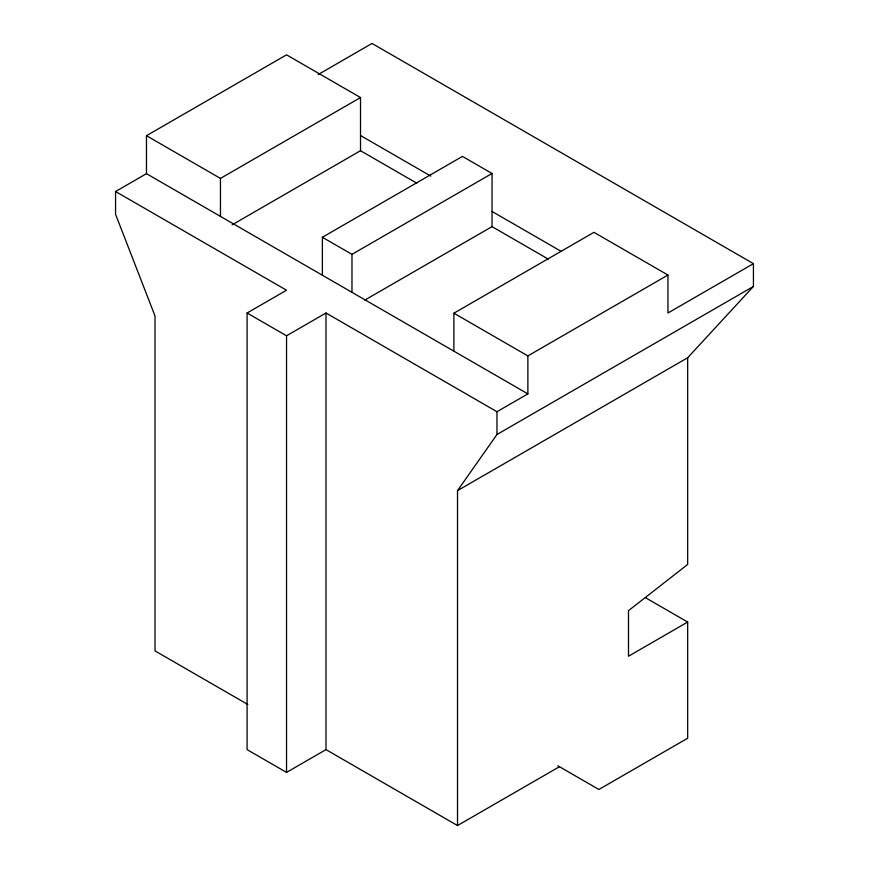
<?xml version="1.0" encoding="UTF-8"?>
<svg xmlns="http://www.w3.org/2000/svg" width="869" height="869" viewBox="0 0 869 869"><rect width="100%" height="100%" fill="white"/><g stroke="black" fill="none" stroke-linecap="round" stroke-linejoin="round"><path stroke-width="1.3" d="M559.44 766.708L457.518 825.55L457.518 490.627L496.97 434.5L753.434 286.433L753.434 263.655L372.03 43.45L318.163 74.549M457.518 490.627L687.672 357.746L753.434 286.433M753.434 263.655L667.946 313.003L667.946 275.038L527.874 355.91L527.874 393.874L146.47 173.67L146.47 135.705L286.542 54.834L360.516 97.545L360.516 150.706L232.121 224.832M247.795 704.466L155.019 650.903L155.019 315.99L115.566 214.295L115.566 191.517L146.47 173.67M146.47 135.705L220.454 178.417L360.516 97.545M322.377 275.234L322.377 237.27L462.449 156.398L492.039 173.485L492.039 226.635L364.817 300.087M457.518 825.55L325.994 749.621L286.542 772.4L247.089 749.621L247.089 313.003L286.542 290.224L115.566 191.517M322.377 237.27L351.978 254.345L492.039 173.485M247.089 313.003L286.542 335.782L325.994 313.003L496.97 411.721L527.874 393.874M453.9 351.163L453.9 313.198L593.961 232.327L667.946 275.038M557.865 765.795L598.893 789.486L687.672 738.226L687.672 622.052L628.493 656.225L628.493 610.657L687.672 564.448L687.672 357.746M360.516 135.521L430.818 176.103M492.039 211.449L561.157 251.358M360.516 150.706L416.762 183.174M492.039 226.635L548.274 259.103M453.9 313.198L527.874 355.91M645.461 597.687L687.672 622.052M496.97 411.721L496.97 434.5M351.978 254.345L351.978 292.31M325.994 313.003L325.994 749.621M286.542 335.782L286.542 772.4M220.454 178.417L220.454 216.381"/></g></svg>
